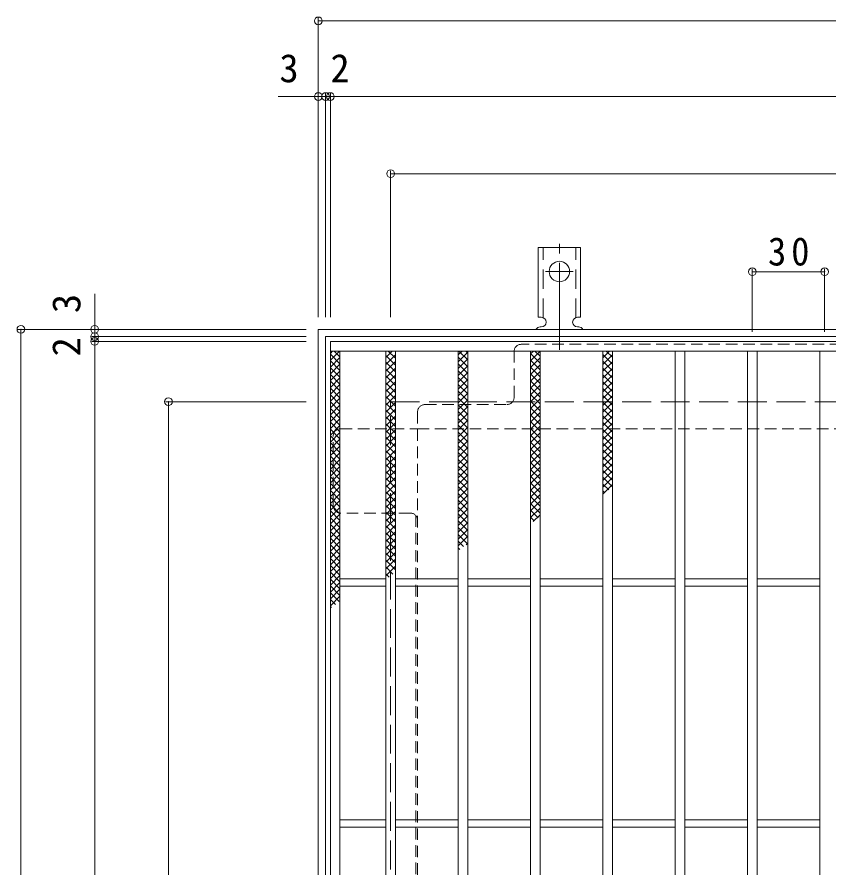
# Model space of a CAD drawing. Units: millimetres at full size, sheet at 1:4; details may follow other scales. Extents: x -887 to 1051, y -780 to 740.
# Drawn here: x -874.7 to -537.9, y 374.7 to 727.7 of the extents above; entities that cross this region are included whole.
import ezdxf
from ezdxf.enums import TextEntityAlignment as Align

# ---------------------------------------------------------------- set-up
doc = ezdxf.new("R2010")
doc.units = ezdxf.units.MM
doc.header["$LTSCALE"] = 4
doc.header["$PDMODE"] = 32
doc.header["$PDSIZE"] = 3.2
for name, pattern in [('CHAIN2', [12, 9, -1, 1, -1]), ('DASHED1', [1.8, 1.2, -0.6]), ('DASHED2', [3, 2, -1]), ('DASHED3', [4, 3, -1])]:
    doc.linetypes.add(name, pattern=pattern)
for name, color, linetype, lineweight in [('A-1_躯体', 3, 'Continuous', 9), ('A-2_仕上', 3, 'Continuous', 9), ('A-4_その他', 7, 'Continuous', 9), ('A-7_ハッチ', 2, 'Continuous', 9), ('A-9_ｸｳﾁｮｳｷ', 6, 'Continuous', 9), ('A-A_ﾊｯﾁ-ﾜｸ', 3, 'Continuous', 9)]:
    doc.layers.add(name, color=color, linetype=linetype, lineweight=lineweight)
doc.styles.add('ＭＳ ゴシック', font='')
doc.styles.get('ＭＳ ゴシック').set_extended_font_data('MS Gothic')

msp = doc.modelspace()

# ---------------------------------------------------------------- linework, layer by layer
at = {"layer": 'A-1_躯体', "color": 2}
for points in [[(-749.713, 88.162), (-749.713, 598.162), (-239.713, 598.162)], [(-746.713, 91.162), (-746.713, 595.162), (-242.713, 595.162)]]:
    msp.add_lwpolyline(points, dxfattribs=at)
at = {"layer": 'A-1_躯体', "color": 2, "linetype": 'DASHED3'}
msp.add_lwpolyline([(-719.713, 118.162), (-719.713, 568.162), (-269.713, 568.162)], dxfattribs=at)
at = {"layer": 'A-2_仕上'}
for p, q in [((-744.713, 593.162), (-244.712, 593.162)), ((-744.713, 93.162), (-744.713, 593.162)), ((-744.713, 589.162), (-244.712, 589.162)), ((-740.713, 97.162), (-740.713, 589.162)), ((-721.714, 97.162), (-721.714, 589.162)), ((-717.714, 97.162), (-717.714, 589.162)), ((-691.713, 97.162), (-691.713, 589.162)), ((-687.714, 97.162), (-687.714, 589.162)), ((-661.713, 97.162), (-661.713, 589.162)), ((-657.713, 97.162), (-657.713, 589.162)), ((-631.713, 97.162), (-631.713, 589.162)), ((-627.713, 97.162), (-627.713, 589.162)), ((-601.713, 97.162), (-601.713, 589.162)), ((-597.713, 97.162), (-597.713, 589.162)), ((-571.713, 97.162), (-571.713, 589.162)), ((-567.713, 97.162), (-567.713, 589.162)), ((-541.713, 97.162), (-541.713, 589.162)), ((-740.713, 494.662), (-721.714, 494.662)), ((-717.714, 494.662), (-691.713, 494.662)), ((-687.714, 494.662), (-661.713, 494.662)), ((-657.713, 494.662), (-631.713, 494.662)), ((-627.713, 494.662), (-601.713, 494.662)), ((-597.713, 494.662), (-571.713, 494.662)), ((-567.713, 494.662), (-541.713, 494.662)), ((-740.713, 491.662), (-721.714, 491.662)), ((-717.714, 491.662), (-691.713, 491.662)), ((-687.714, 491.662), (-661.713, 491.662)), ((-657.713, 491.662), (-631.713, 491.662)), ((-627.713, 491.662), (-601.713, 491.662)), ((-597.713, 491.662), (-571.713, 491.662)), ((-567.713, 491.662), (-541.713, 491.662)), ((-740.713, 394.662), (-721.714, 394.662)), ((-717.714, 394.662), (-691.713, 394.662)), ((-687.714, 394.662), (-661.713, 394.662)), ((-657.713, 394.662), (-631.713, 394.662)), ((-627.713, 394.662), (-601.713, 394.662)), ((-597.713, 394.662), (-571.713, 394.662)), ((-567.713, 394.662), (-541.713, 394.662)), ((-740.713, 391.662), (-721.714, 391.662)), ((-717.714, 391.662), (-691.713, 391.662)), ((-687.714, 391.662), (-661.713, 391.662)), ((-657.713, 391.662), (-631.713, 391.662)), ((-627.713, 391.662), (-601.713, 391.662)), ((-597.713, 391.662), (-571.713, 391.662)), ((-567.713, 391.662), (-541.713, 391.662))]:
    msp.add_line(p, q, dxfattribs=at)
at = {"layer": 'A-4_その他'}
for p, q in [((-749.713, 727.325), (-749.713, 603.162)), ((-749.713, 726.125), (-239.713, 726.125)), ((-746.713, 695.937), (-746.713, 603.162)), ((-744.713, 695.937), (-744.713, 603.162)), ((-766.393, 694.737), (-746.713, 694.737)), ((-746.713, 694.737), (-744.713, 694.737)), ((-744.713, 694.737), (-244.713, 694.737)), ((-719.713, 663.941), (-719.713, 603.162)), ((-719.713, 662.741), (-269.713, 662.741)), ((-569.713, 623.268), (-569.713, 597.162)), ((-569.713, 622.068), (-539.713, 622.068)), ((-539.713, 623.268), (-539.713, 597.162)), ((-842.449, 612.926), (-842.449, 595.162)), ((-874.254, 598.162), (-754.713, 598.162)), ((-873.054, 598.162), (-873.054, 88.162)), ((-843.649, 595.162), (-754.713, 595.162)), ((-843.649, 593.162), (-754.713, 593.162)), ((-842.449, 595.162), (-842.449, 593.162)), ((-842.449, 593.162), (-842.449, 93.162)), ((-813.044, 568.162), (-754.713, 568.162)), ((-811.844, 568.162), (-811.844, 118.162))]:
    msp.add_line(p, q, dxfattribs=at)
for p in [(-749.713, 726.125), (-749.713, 694.737), (-746.713, 694.737), (-744.713, 694.737), (-719.713, 662.741), (-569.713, 622.068), (-539.713, 622.068), (-873.054, 598.162), (-842.449, 598.162), (-842.449, 595.162), (-842.449, 593.162), (-811.844, 568.162)]:
    msp.add_point(p, dxfattribs=at)
at = {"layer": 'A-7_ハッチ', "linetype": 'DASHED1'}
for p, q in [((-323.914, 591.966), (-665.512, 591.966)), ((-668.512, 569.966), (-668.512, 588.966)), ((-705.513, 566.966), (-671.512, 566.966)), ((-708.513, 563.966), (-708.513, 122.359)), ((-740.516, 556.966), (-708.513, 556.966)), ((-708.513, 556.966), (-280.913, 556.966)), ((-743.516, 524.965), (-743.516, 553.966)), ((-711.513, 521.965), (-740.516, 521.965)), ((-709.313, 521.004), (-709.313, 361.623))]:
    msp.add_line(p, q, dxfattribs=at)
for centre, start, end in [((-665.512, 588.966), 90, 180), ((-671.512, 569.966), 270, 0), ((-705.513, 563.966), 90, 180), ((-740.516, 553.966), 90, 180), ((-740.516, 524.965), 180, 270), ((-711.513, 518.965), 0, 90)]:
    msp.add_arc(centre, 3, start, end, dxfattribs=at)
at = {"layer": 'A-9_ｸｳﾁｮｳｷ'}
for p, q in [((-744.713, 585.371), (-740.923, 589.162)), ((-744.713, 588.2), (-743.751, 589.162)), ((-744.713, 587.922), (-740.713, 583.923)), ((-744.713, 582.543), (-740.713, 586.543)), ((-743.124, 589.162), (-740.713, 586.751)), ((-721.714, 586.486), (-719.038, 589.163)), ((-721.714, 583.658), (-717.714, 587.658)), ((-721.714, 587.323), (-717.714, 583.322)), ((-720.726, 589.163), (-717.714, 586.15)), ((-717.897, 589.163), (-717.714, 588.979)), ((-691.714, 587.554), (-690.105, 589.163)), ((-691.714, 584.726), (-687.714, 588.726)), ((-691.714, 586.674), (-687.714, 582.674)), ((-691.374, 589.163), (-687.714, 585.503)), ((-688.545, 589.163), (-687.714, 588.331)), ((-661.714, 587.946), (-660.497, 589.163)), ((-661.714, 585.117), (-657.714, 589.117)), ((-661.714, 588.178), (-657.714, 584.178)), ((-661.714, 582.289), (-657.714, 586.289)), ((-659.869, 589.163), (-657.714, 587.006)), ((-631.714, 586.413), (-628.964, 589.163)), ((-631.714, 587.758), (-627.714, 583.758)), ((-631.714, 583.585), (-627.714, 587.584)), ((-630.29, 589.163), (-627.714, 586.587)), ((-744.713, 585.094), (-740.713, 581.094)), ((-744.713, 579.715), (-740.713, 583.714)), ((-721.714, 580.83), (-717.714, 584.829)), ((-721.714, 584.493), (-717.714, 580.494)), ((-691.714, 581.897), (-687.714, 585.898)), ((-691.714, 583.846), (-687.714, 579.846)), ((-691.714, 579.069), (-687.714, 583.069)), ((-661.714, 585.35), (-657.714, 581.35)), ((-661.714, 579.46), (-657.714, 583.46)), ((-661.714, 582.521), (-657.714, 578.521)), ((-631.714, 584.93), (-627.714, 580.93)), ((-631.714, 580.756), (-627.714, 584.756)), ((-744.713, 582.266), (-740.713, 578.266)), ((-744.713, 576.886), (-740.713, 580.886)), ((-744.713, 579.438), (-740.713, 575.438)), ((-721.714, 578.001), (-717.714, 582.001)), ((-721.714, 581.665), (-717.714, 577.665)), ((-721.714, 575.173), (-717.714, 579.173)), ((-691.714, 581.017), (-687.714, 577.017)), ((-691.714, 576.241), (-687.714, 580.24)), ((-661.714, 576.632), (-657.714, 580.632)), ((-661.714, 579.693), (-657.714, 575.693)), ((-631.714, 582.101), (-627.714, 578.101)), ((-631.714, 577.927), (-627.714, 581.928)), ((-631.714, 579.273), (-627.714, 575.273)), ((-631.714, 575.099), (-627.714, 579.099)), ((-744.713, 574.058), (-740.713, 578.058)), ((-744.713, 576.609), (-740.713, 572.609)), ((-721.714, 578.837), (-717.714, 574.837)), ((-721.714, 572.344), (-717.714, 576.344)), ((-721.714, 576.008), (-717.714, 572.009)), ((-691.714, 578.189), (-687.714, 574.189)), ((-691.714, 573.412), (-687.714, 577.412)), ((-691.714, 575.36), (-687.714, 571.36)), ((-661.714, 573.804), (-657.714, 577.804)), ((-661.714, 576.865), (-657.714, 572.865)), ((-631.714, 576.444), (-627.714, 572.445)), ((-631.714, 572.271), (-627.714, 576.271)), ((-744.713, 571.229), (-740.713, 575.23)), ((-744.713, 573.781), (-740.713, 569.78)), ((-744.713, 568.401), (-740.713, 572.401)), ((-721.714, 569.516), (-717.714, 573.516)), ((-721.714, 573.18), (-717.714, 569.18)), ((-691.714, 570.584), (-687.714, 574.584)), ((-691.714, 572.532), (-687.714, 568.532)), ((-661.714, 570.975), (-657.714, 574.975)), ((-661.714, 574.036), (-657.714, 570.037)), ((-661.714, 568.147), (-657.714, 572.146)), ((-631.714, 573.616), (-627.714, 569.616)), ((-631.714, 569.442), (-627.714, 573.442)), ((-744.713, 570.953), (-740.713, 566.952)), ((-744.713, 565.572), (-740.713, 569.572)), ((-721.714, 566.687), (-717.714, 570.688)), ((-721.714, 570.352), (-717.714, 566.352)), ((-691.714, 567.755), (-687.714, 571.755)), ((-691.714, 569.704), (-687.714, 565.704)), ((-691.714, 564.927), (-687.714, 568.927)), ((-661.714, 571.208), (-657.714, 567.207)), ((-661.714, 565.318), (-657.714, 569.318)), ((-661.714, 568.38), (-657.714, 564.379)), ((-631.714, 570.788), (-627.714, 566.787)), ((-631.714, 566.614), (-627.714, 570.614)), ((-744.713, 568.124), (-740.713, 564.124)), ((-744.713, 562.744), (-740.713, 566.744)), ((-744.713, 565.295), (-740.713, 561.296)), ((-721.714, 563.859), (-717.714, 567.86)), ((-721.714, 567.523), (-717.714, 563.523)), ((-721.714, 561.031), (-717.714, 565.03)), ((-691.714, 566.876), (-687.714, 562.875)), ((-691.714, 562.098), (-687.714, 566.099)), ((-661.714, 562.49), (-657.714, 566.49)), ((-661.714, 565.551), (-657.714, 561.551)), ((-631.714, 567.96), (-627.714, 563.959)), ((-631.714, 563.786), (-627.714, 567.785)), ((-631.714, 565.131), (-627.714, 561.131)), ((-631.714, 560.957), (-627.714, 564.957)), ((-744.713, 559.916), (-740.713, 563.916)), ((-744.713, 562.467), (-740.713, 558.467)), ((-721.714, 564.695), (-717.714, 560.695)), ((-721.714, 558.202), (-717.714, 562.202)), ((-721.714, 561.866), (-717.714, 557.866)), ((-691.714, 564.047), (-687.714, 560.047)), ((-691.714, 559.27), (-687.714, 563.27)), ((-661.714, 559.661), (-657.714, 563.661)), ((-661.714, 562.722), (-657.714, 558.723)), ((-631.714, 562.302), (-627.714, 558.302)), ((-631.714, 558.128), (-627.714, 562.129)), ((-744.713, 557.088), (-740.713, 561.087)), ((-744.713, 559.639), (-740.713, 555.639)), ((-744.713, 554.258), (-740.713, 558.259)), ((-721.714, 555.374), (-717.714, 559.374)), ((-721.714, 559.038), (-717.714, 555.038)), ((-691.714, 561.218), (-687.714, 557.218)), ((-691.714, 556.442), (-687.714, 560.441)), ((-691.714, 558.39), (-687.714, 554.39)), ((-661.714, 556.833), (-657.714, 560.833)), ((-661.714, 559.894), (-657.714, 555.894)), ((-661.714, 554.005), (-657.714, 558.005)), ((-631.714, 559.474), (-627.714, 555.474)), ((-631.714, 555.3), (-627.714, 559.3)), ((-744.713, 556.81), (-740.713, 552.81)), ((-744.713, 551.43), (-740.713, 555.431)), ((-721.714, 552.546), (-717.714, 556.545)), ((-721.714, 556.21), (-717.714, 552.21)), ((-691.714, 553.613), (-687.714, 557.613)), ((-691.714, 555.561), (-687.714, 551.562)), ((-691.714, 550.785), (-687.714, 554.785)), ((-661.714, 557.066), (-657.714, 553.066)), ((-661.714, 551.176), (-657.714, 555.176)), ((-661.714, 554.237), (-657.714, 550.237)), ((-631.714, 556.646), (-627.714, 552.646)), ((-631.714, 552.472), (-627.714, 556.472)), ((-744.713, 553.982), (-740.713, 549.981)), ((-744.713, 548.602), (-740.713, 552.602)), ((-744.713, 551.153), (-740.713, 547.153)), ((-721.714, 549.717), (-717.714, 553.717)), ((-721.714, 553.381), (-717.714, 549.381)), ((-721.714, 546.888), (-717.714, 550.889)), ((-691.714, 552.733), (-687.714, 548.733)), ((-691.714, 547.957), (-687.714, 551.956)), ((-661.714, 548.348), (-657.714, 552.348)), ((-661.714, 551.409), (-657.714, 547.409)), ((-631.714, 553.817), (-627.714, 549.817)), ((-631.714, 549.643), (-627.714, 553.644)), ((-631.714, 550.989), (-627.714, 546.988)), ((-631.714, 546.815), (-627.714, 550.815)), ((-744.713, 545.773), (-740.713, 549.773)), ((-744.713, 548.325), (-740.713, 544.325)), ((-721.714, 550.553), (-717.714, 546.553)), ((-721.714, 544.06), (-717.714, 548.06)), ((-721.714, 547.725), (-717.714, 543.724)), ((-691.714, 549.905), (-687.714, 545.905)), ((-691.714, 545.128), (-687.714, 549.128)), ((-661.714, 545.519), (-657.714, 549.519)), ((-661.714, 548.58), (-657.714, 544.58)), ((-631.714, 548.161), (-627.714, 544.16)), ((-631.714, 543.987), (-627.714, 547.986)), ((-744.713, 542.945), (-740.713, 546.945)), ((-744.713, 545.497), (-740.713, 541.497)), ((-744.713, 540.117), (-740.713, 544.117)), ((-721.714, 541.232), (-717.714, 545.232)), ((-721.714, 544.896), (-717.714, 540.896)), ((-691.714, 547.077), (-687.714, 543.076)), ((-691.714, 542.299), (-687.714, 546.3)), ((-691.714, 544.248), (-687.714, 540.248)), ((-661.714, 542.691), (-657.714, 546.691)), ((-661.714, 545.752), (-657.714, 541.752)), ((-661.714, 539.863), (-657.714, 543.862)), ((-631.714, 545.332), (-627.714, 541.332)), ((-631.714, 541.158), (-627.714, 545.158)), ((-744.713, 542.668), (-740.713, 538.668)), ((-744.713, 537.289), (-740.713, 541.288)), ((-721.714, 538.403), (-717.714, 542.403)), ((-721.714, 542.067), (-717.714, 538.067)), ((-691.714, 539.471), (-687.714, 543.471)), ((-691.714, 541.419), (-687.714, 537.419)), ((-691.714, 536.643), (-687.714, 540.642)), ((-661.714, 542.924), (-657.714, 538.924)), ((-661.714, 537.034), (-657.714, 541.034)), ((-661.714, 540.095), (-657.714, 536.095)), ((-631.714, 542.503), (-627.714, 538.503)), ((-631.714, 538.33), (-627.714, 542.33)), ((-744.713, 539.84), (-740.713, 535.84)), ((-744.713, 534.46), (-740.713, 538.46)), ((-744.713, 537.011), (-740.713, 533.012)), ((-721.714, 535.575), (-717.714, 539.575)), ((-721.714, 539.239), (-717.714, 535.239)), ((-721.714, 532.747), (-717.714, 536.747)), ((-691.714, 538.591), (-687.714, 534.591)), ((-691.714, 533.814), (-687.714, 537.814)), ((-661.714, 534.205), (-657.714, 538.206)), ((-661.714, 537.267), (-657.714, 533.267)), ((-631.714, 539.675), (-627.714, 535.675)), ((-631.714, 535.501), (-627.714, 539.501)), ((-631.714, 536.847), (-627.714, 532.847)), ((-631.714, 532.673), (-627.714, 536.673)), ((-744.713, 531.631), (-740.713, 535.632)), ((-744.713, 534.183), (-740.713, 530.183)), ((-721.714, 536.411), (-717.714, 532.411)), ((-721.714, 529.918), (-717.714, 533.918)), ((-721.714, 533.582), (-717.714, 529.583)), ((-691.714, 535.763), (-687.714, 531.763)), ((-691.714, 530.986), (-687.714, 534.986)), ((-661.714, 531.377), (-657.714, 535.378)), ((-661.714, 534.438), (-657.714, 530.438)), ((-631.714, 534.018), (-629.257, 531.562)), ((-631.714, 529.844), (-627.714, 533.845)), ((-744.713, 528.803), (-740.713, 532.803)), ((-744.713, 531.354), (-740.713, 527.354)), ((-744.713, 525.975), (-740.713, 529.974)), ((-721.714, 527.089), (-717.714, 531.09)), ((-721.714, 530.754), (-717.714, 526.753)), ((-691.714, 532.934), (-687.714, 528.934)), ((-691.714, 528.158), (-687.714, 532.157)), ((-691.714, 530.106), (-687.714, 526.106)), ((-661.714, 528.549), (-657.714, 532.549)), ((-661.714, 531.61), (-657.714, 527.61)), ((-661.714, 525.72), (-657.714, 529.72)), ((-631.714, 531.19), (-630.846, 530.322)), ((-744.713, 528.526), (-740.713, 524.526)), ((-744.713, 523.146), (-740.713, 527.146)), ((-721.714, 524.261), (-717.714, 528.261)), ((-721.714, 527.925), (-717.714, 523.925)), ((-691.714, 525.329), (-687.714, 529.329)), ((-691.714, 527.278), (-687.714, 523.277)), ((-691.714, 522.5), (-687.714, 526.501)), ((-661.714, 528.781), (-657.714, 524.781)), ((-661.714, 522.892), (-657.714, 526.892)), ((-661.714, 525.953), (-657.714, 521.953)), ((-744.713, 525.698), (-740.713, 521.698)), ((-744.713, 520.318), (-740.713, 524.318)), ((-744.713, 522.869), (-740.713, 518.869)), ((-721.714, 521.433), (-717.714, 525.433)), ((-721.714, 525.097), (-717.714, 521.097)), ((-721.714, 518.604), (-717.714, 522.604)), ((-691.714, 524.449), (-687.714, 520.449)), ((-691.714, 519.672), (-687.714, 523.672)), ((-661.714, 520.064), (-657.714, 524.064)), ((-661.714, 523.125), (-658.552, 519.963)), ((-744.713, 517.49), (-740.713, 521.489)), ((-744.713, 520.041), (-740.713, 516.041)), ((-721.714, 522.268), (-717.714, 518.269)), ((-721.714, 515.776), (-717.714, 519.776)), ((-721.714, 519.44), (-717.714, 515.44)), ((-691.714, 521.62), (-687.714, 517.62)), ((-691.714, 516.844), (-687.714, 520.843)), ((-661.714, 520.296), (-660.14, 518.723)), ((-660.531, 518.418), (-657.714, 521.235)), ((-744.713, 514.661), (-740.713, 518.661)), ((-744.713, 517.212), (-740.713, 513.213)), ((-744.713, 511.832), (-740.713, 515.833)), ((-721.714, 512.948), (-717.714, 516.948)), ((-721.714, 516.612), (-717.714, 512.612)), ((-691.714, 518.792), (-687.714, 514.792)), ((-691.714, 514.015), (-687.714, 518.015)), ((-691.714, 515.964), (-687.714, 511.964)), ((-744.713, 514.384), (-740.713, 510.384)), ((-744.713, 509.004), (-740.713, 513.004)), ((-721.714, 510.119), (-717.714, 514.119)), ((-721.714, 513.783), (-717.714, 509.784)), ((-691.714, 511.187), (-687.714, 515.187)), ((-691.714, 513.135), (-687.846, 509.268)), ((-691.714, 508.359), (-687.714, 512.358)), ((-744.713, 511.555), (-740.713, 507.555)), ((-744.713, 506.176), (-740.713, 510.176)), ((-744.713, 508.727), (-740.713, 504.727)), ((-721.714, 507.29), (-717.714, 511.291)), ((-721.714, 510.955), (-717.714, 506.954)), ((-721.714, 504.462), (-717.714, 508.462)), ((-691.714, 510.307), (-689.435, 508.028)), ((-688.436, 508.808), (-687.714, 509.53)), ((-744.713, 503.347), (-740.713, 507.347)), ((-744.713, 505.899), (-740.713, 501.899)), ((-721.714, 508.127), (-717.714, 504.126)), ((-721.714, 501.634), (-717.714, 505.634)), ((-721.714, 505.298), (-717.714, 501.298)), ((-691.714, 507.479), (-691.023, 506.788)), ((-744.713, 500.519), (-740.713, 504.519)), ((-744.713, 503.071), (-740.713, 499.07)), ((-744.713, 497.691), (-740.713, 501.69)), ((-721.714, 498.806), (-717.714, 502.805)), ((-721.714, 502.469), (-717.714, 498.47)), ((-744.713, 500.242), (-740.713, 496.242)), ((-744.713, 494.862), (-740.713, 498.862)), ((-721.714, 495.977), (-717.714, 499.977)), ((-721.714, 499.641), (-718.729, 496.657)), ((-744.713, 497.413), (-740.713, 493.413)), ((-744.713, 492.033), (-740.713, 496.034)), ((-744.713, 494.585), (-740.713, 490.585)), ((-721.714, 496.813), (-720.317, 495.417)), ((-744.713, 489.205), (-740.713, 493.205)), ((-744.713, 491.757), (-740.713, 487.757)), ((-744.713, 486.377), (-740.713, 490.377)), ((-744.713, 488.928), (-741.023, 485.238)), ((-744.713, 483.548), (-740.713, 487.548)), ((-744.713, 486.1), (-742.611, 483.998)), ((-744.713, 483.272), (-744.199, 482.758))]:
    msp.add_line(p, q, dxfattribs=at)
at = {"layer": 'A-A_ﾊｯﾁ-ﾜｸ', "color": 7, "linetype": 'CHAIN2'}
for p, q in [((-649.713, 589.694), (-649.713, 637.095)), ((-655.489, 622.162), (-643.937, 622.162))]:
    msp.add_line(p, q, dxfattribs=at)
at = {"layer": 'A-A_ﾊｯﾁ-ﾜｸ'}
for p, q in [((-658.463, 603.162), (-658.463, 632.162)), ((-640.963, 632.162), (-658.463, 632.162)), ((-640.963, 603.162), (-640.963, 632.162)), ((-658.463, 603.162), (-657.213, 603.162)), ((-640.963, 603.162), (-642.213, 603.162)), ((-657.713, 599.162), (-657.213, 599.162)), ((-642.218, 599.162), (-641.704, 599.162))]:
    msp.add_line(p, q, dxfattribs=at)
at = {"layer": 'A-A_ﾊｯﾁ-ﾜｸ', "linetype": 'DASHED2'}
for p, q in [((-656.463, 603.016), (-656.463, 632.162)), ((-642.963, 603.016), (-642.963, 632.162))]:
    msp.add_line(p, q, dxfattribs=at)
at = {"layer": 'A-A_ﾊｯﾁ-ﾜｸ'}
msp.add_circle((-649.713, 622.162), 4.25, dxfattribs=at)
for centre, start, end in [((-657.213, 601.162), 270, 90), ((-642.213, 601.162), 90, 269.86671), ((-657.713, 597.162), 90.27597, 150.00049), ((-641.713, 597.162), 29.99928, 89.75838)]:
    msp.add_arc(centre, 2, start, end, dxfattribs=at)

# ---------------------------------------------------------------- texts
at = {"layer": 'A-4_その他', "color": 2, "style": 'ＭＳ ゴシック'}
for s, p in [('3', (-765.842, 697.137)), ('2', (-744.671, 697.137))]:
    msp.add_text(s, height=11.73, dxfattribs=at).set_placement(p, align=Align.BOTTOM_LEFT)
for s, p in [('3', (-844.849, 604.887)), ('2', (-844.849, 586.926))]:
    msp.add_text(s, height=11.73, rotation=90, dxfattribs=at).set_placement(p, align=Align.BOTTOM_LEFT)
at = {"layer": 'A-4_その他', "color": 2, "insert": (-563.213, 624.468), "char_height": 11.73, "attachment_point": 7, "style": 'ＭＳ ゴシック'}
msp.add_mtext('\\T1.27;\\W0.95;30', dxfattribs=at)

doc.saveas('drawing.dxf')
